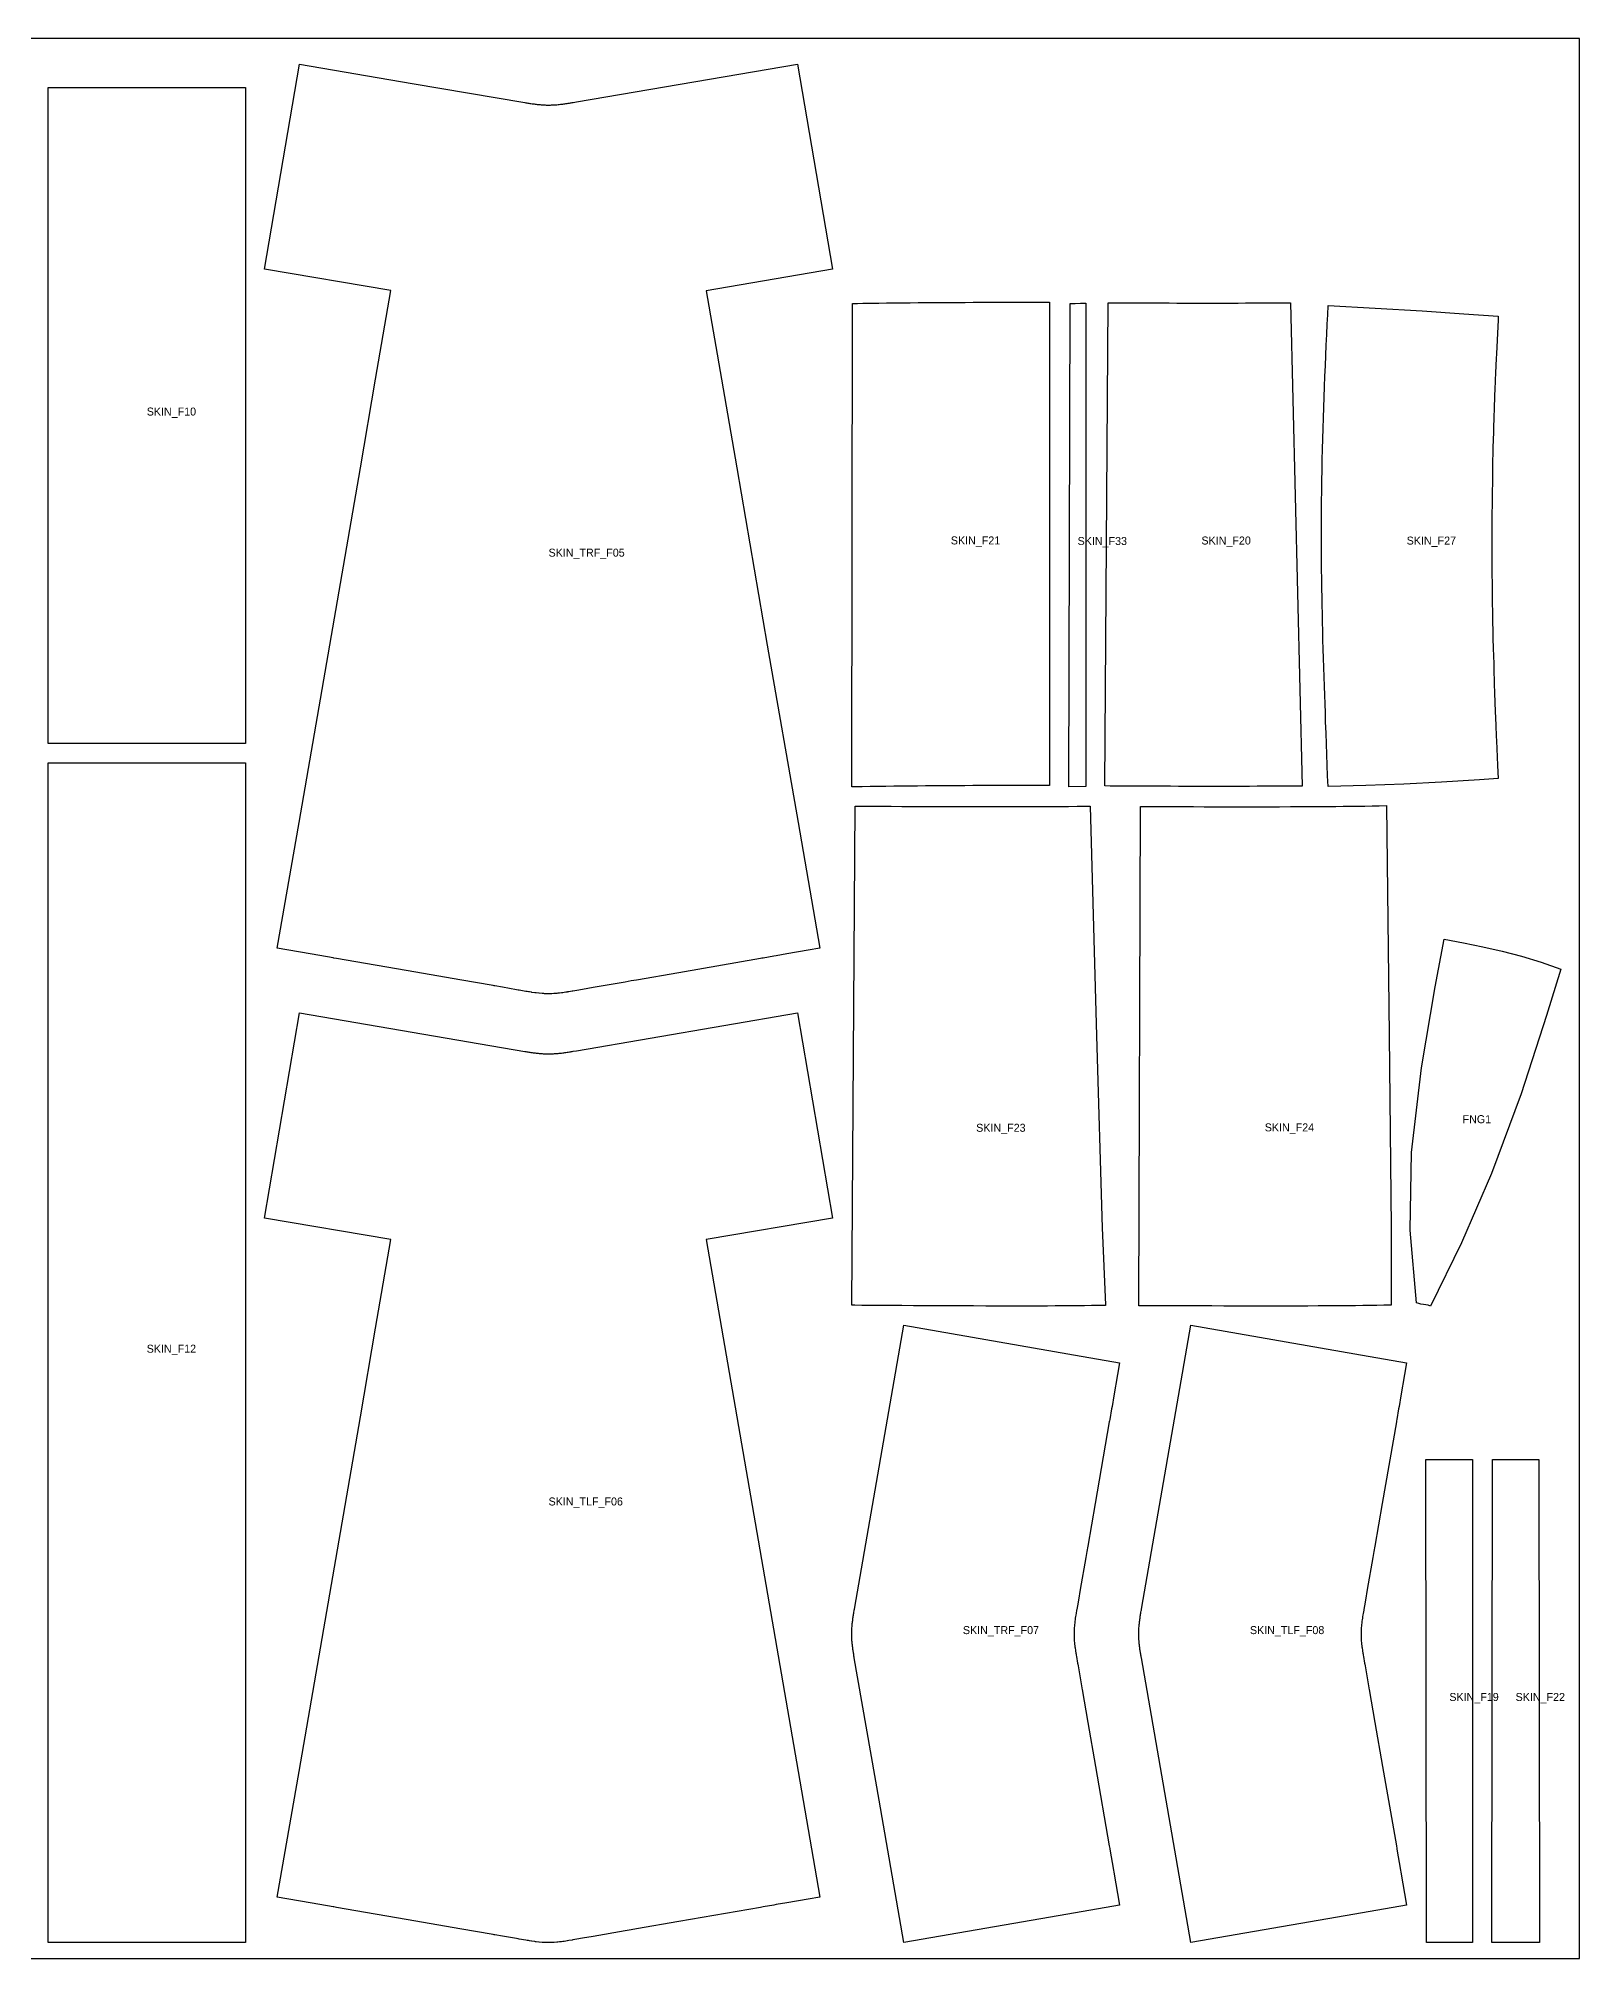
# Model space of a CAD drawing. Header units: millimetres. Extents: x 0 to 1000, y 0 to 600.
# Drawn here: x 519 to 1000, y 0 to 600 of the extents above; entities that cross this region are included whole.
import ezdxf

# ---------------------------------------------------------------- set-up
doc = ezdxf.new("R2010")
doc.units = ezdxf.units.MM
for name, color, linetype in [('CUT', 7, 'Continuous'), ('MARK', 3, 'Continuous'), ('STOCK_REFERENCE_DO_NOT_CUT', 8, 'Continuous')]:
    doc.layers.add(name, color=color, linetype=linetype)

msp = doc.modelspace()

# ---------------------------------------------------------------- linework, layer by layer
at = {"layer": 'CUT'}
for points in [[(736.76137, 465.77084), (746.32852, 410.36258), (755.91177, 354.95312), (762.72558, 315.69608), (759.0844, 315.06556), (752.40681, 313.90492), (749.11085, 313.33446), (748.3154, 313.19642), (745.01902, 312.62753), (744.6213, 312.55858), (744.22359, 312.48989), (718.73009, 308.06951), (705.4262, 305.76283), (703.75518, 305.47265), (701.88651, 305.14844), (691.9095, 303.41695), (688.56103, 302.83502), (686.80688, 302.53018), (685.58947, 302.31921), (685.40945, 302.28813), (684.38104, 302.11326), (683.93776, 302.03749), (683.80869, 302.01573), (683.44707, 301.95892), (682.89766, 301.87375), (682.43132, 301.80752), (681.99393, 301.75343), (681.42425, 301.67948), (680.85751, 301.62327), (680.61433, 301.59811), (679.79049, 301.53652), (679.68856, 301.52924), (679.63105, 301.52639), (679.03738, 301.49799), (678.03529, 301.48202), (677.99878, 301.48249), (677.67515, 301.48), (677.54038, 301.48183), (677.31529, 301.48643), (677.06924, 301.49362), (676.80229, 301.50437), (676.71628, 301.50716), (676.70879, 301.50752), (676.55199, 301.51514), (676.5445, 301.51551), (676.29677, 301.53305), (676.17922, 301.53957), (675.98396, 301.55135), (675.10889, 301.62155), (675.06124, 301.62604), (675.0524, 301.62688), (674.99424, 301.63268), (674.93618, 301.63888), (674.15806, 301.72779), (673.92614, 301.75578), (673.67741, 301.7902), (672.76832, 301.92159), (672.71827, 301.92887), (672.69021, 301.93343), (672.01394, 302.04222), (671.69683, 302.09513), (671.31327, 302.16047), (670.91376, 302.2296), (668.84912, 302.58932), (668.5393, 302.64331), (668.01479, 302.73445), (663.64601, 303.4939), (661.18492, 303.9216), (661.01401, 303.9513), (660.67505, 304.01011), (650.26898, 305.81291), (636.52391, 308.19772), (611.76216, 312.49474), (610.96672, 312.63251), (610.76785, 312.66696), (604.17657, 313.80847), (603.55933, 313.9155), (593.25966, 315.70649), (600.07881, 354.96035), (609.67292, 410.36328), (619.23858, 465.77317), (624.00232, 493.47438), (628.74407, 521.1779), (589.312, 527.88515), (600.23401, 591.95994), (635.43159, 585.95515), (670.62287, 579.95332), (670.9382, 579.90029), (671.25365, 579.84802), (671.56913, 579.79594), (671.88472, 579.74468), (672.20047, 579.6944), (672.51646, 579.64555), (672.83271, 579.59835), (673.14918, 579.55274), (673.46589, 579.5089), (673.78289, 579.46729), (674.10022, 579.42815), (674.41787, 579.39134), (674.7358, 579.3569), (675.05399, 579.32518), (675.37244, 579.29647), (675.69111, 579.27078), (676.00999, 579.24802), (676.32914, 579.22868), (676.6485, 579.21244), (676.96804, 579.19958), (677.28768, 579.19018), (677.60738, 579.18415), (677.92706, 579.18137), (678.24674, 579.18246), (678.56644, 579.18683), (678.88612, 579.19461), (679.20572, 579.20588), (679.56065, 579.2224), (679.90539, 579.24212), (680.25538, 579.26623), (680.59085, 579.29275), (680.96328, 579.32626), (681.3354, 579.36368), (681.70716, 579.40458), (682.0785, 579.44893), (682.41234, 579.4918), (682.74921, 579.53754), (683.08573, 579.58537), (683.42199, 579.63517), (683.79529, 579.69259), (684.16822, 579.75203), (684.50365, 579.80677), (684.83891, 579.86258), (685.11476, 579.9092), (685.39058, 579.95629), (685.72061, 580.0122), (686.68477, 580.17586), (755.77227, 591.95994), (766.68841, 527.88474), (727.25727, 521.17502), (732.0002, 493.47149)], [(521.683, 584.65), (525.79157, 584.65), (529.90014, 584.65), (534.00871, 584.65), (538.11729, 584.65), (542.22586, 584.65), (546.33443, 584.65), (550.443, 584.65), (554.55157, 584.65), (558.66014, 584.65), (562.76871, 584.65), (566.87729, 584.65), (570.98586, 584.65), (575.09443, 584.65), (579.203, 584.65), (583.31157, 584.65), (583.31157, 379.65), (579.203, 379.65), (575.09443, 379.65), (570.98586, 379.65), (566.87729, 379.65), (562.76871, 379.65), (558.66014, 379.65), (554.55157, 379.65), (550.443, 379.65), (546.33443, 379.65), (542.22586, 379.65), (538.11729, 379.65), (534.00871, 379.65), (529.90014, 379.65), (525.79157, 379.65), (521.683, 379.65)], [(772.688, 366.13), (772.8779, 517.18085), (774.52818, 517.20659), (776.17833, 517.23203), (778.65749, 517.26606), (781.12791, 517.30029), (783.58744, 517.3307), (786.0392, 517.35909), (788.48732, 517.38541), (790.93584, 517.40996), (793.38953, 517.43325), (795.85342, 517.45275), (798.32872, 517.47028), (800.79885, 517.48664), (803.25404, 517.50137), (805.70122, 517.51561), (808.14728, 517.52679), (810.59885, 517.53695), (813.06189, 517.54576), (815.53332, 517.5524), (818.00429, 517.55838), (820.46636, 517.56335), (822.91861, 517.56758), (825.36604, 517.57044), (827.91991, 517.57286), (831.193, 517.57461), (834.48793, 517.57858), (834.48793, 366.58617), (831.17886, 366.5784), (827.89137, 366.57178), (825.32963, 366.5641), (822.87187, 366.55723), (820.40931, 366.54947), (817.93659, 366.54093), (815.45482, 366.53149), (812.97274, 366.5222), (810.49904, 366.51112), (808.03683, 366.4984), (805.58026, 366.48462), (803.12288, 366.46918), (800.65768, 366.45222), (798.17746, 366.4339), (795.69185, 366.41248), (793.21683, 366.39026), (790.75161, 366.36672), (788.29192, 366.34109), (785.83355, 366.31391), (783.37204, 366.28456), (780.90282, 366.2538), (778.42198, 366.21759), (775.93232, 366.18095), (774.31022, 366.15646)], [(845.76558, 517.26137), (845.76558, 366.20816), (840.488, 366.13), (840.88962, 517.18875), (842.51495, 517.21192), (844.14028, 517.23614)], [(852.77489, 517.39778), (854.24099, 517.3912), (855.70708, 517.38473), (858.2716, 517.37154), (860.65109, 517.36193), (864.04164, 517.34961), (867.0446, 517.33803), (869.40087, 517.33012), (871.87179, 517.32296), (874.23906, 517.31678), (877.5616, 517.31042), (880.51535, 517.30636), (882.88303, 517.30558), (885.41549, 517.3057), (887.94599, 517.30777), (890.30762, 517.3102), (893.323, 517.31556), (895.69808, 517.32204), (898.19006, 517.33029), (900.68292, 517.34083), (903.06007, 517.35203), (906.37583, 517.37396), (909.70245, 517.39778), (913.37911, 366.39359), (910.0843, 366.36384), (906.81096, 366.3408), (904.25707, 366.32324), (901.80961, 366.31001), (899.35735, 366.29878), (896.89509, 366.28998), (894.4239, 366.28287), (891.95225, 366.2779), (889.48903, 366.27524), (887.03725, 366.274), (884.59097, 366.27446), (882.14362, 366.2773), (879.68818, 366.28114), (877.21781, 366.287), (874.74228, 366.29363), (872.27821, 366.30195), (869.82435, 366.31144), (867.37568, 366.3214), (864.9275, 366.33254), (862.47567, 366.34502), (860.01617, 366.35763), (857.54574, 366.37174), (855.06683, 366.3876), (853.41648, 366.39524), (851.766, 366.40479)], [(936.15223, 515.7353), (950.80358, 514.85626), (963.84825, 513.98048), (974.61289, 513.2022), (974.57692, 512.46303), (974.5573, 512.03967), (974.21527, 505.67158), (974.01383, 501.40644), (973.94503, 499.93964), (973.74732, 495.52915), (973.65006, 493.21761), (973.619, 492.38436), (973.56981, 490.97028), (973.33535, 484.75783), (973.21934, 481.1924), (973.13754, 478.66933), (973.08691, 476.92487), (973.072, 476.40865), (973.0365, 475.05257), (972.94957, 471.61584), (972.93264, 470.90394), (972.85491, 467.42844), (972.85313, 467.28573), (972.85285, 467.25488), (972.80853, 464.9539), (972.75795, 461.69731), (972.70055, 457.87589), (972.67278, 455.01422), (972.63918, 450.86843), (972.60466, 444.86044), (972.60593, 444.17371), (972.60791, 442.63036), (972.60929, 439.70486), (972.60902, 439.47735), (972.60888, 438.79891), (972.61807, 436.87943), (972.62107, 436.32161), (972.63185, 434.67109), (972.63384, 433.80422), (972.67833, 428.41256), (972.69609, 426.19899), (972.70635, 425.79653), (972.7402, 423.38088), (972.78514, 420.87583), (972.84921, 417.24013), (972.88983, 415.26652), (972.93719, 412.8347), (973.03099, 409.14196), (973.07815, 407.2567), (973.17126, 404.34071), (973.24556, 401.90255), (973.30118, 399.56962), (973.33798, 398.28094), (973.45099, 395.45464), (973.63099, 389.72192), (973.7255, 387.7113), (973.82125, 385.34852), (973.94049, 382.00531), (974.0135, 380.47057), (974.25159, 375.5114), (974.39304, 372.82273), (974.61289, 368.72123), (968.71827, 368.31301), (956.90914, 367.58888), (945.08749, 367.01228), (933.25658, 366.59231), (921.43263, 366.274), (921.31761, 369.59377), (921.19937, 372.9135), (921.07621, 376.23328), (920.95937, 379.55346), (920.83859, 382.89744), (920.70089, 386.50091), (920.60867, 389.22126), (920.50843, 392.0554), (920.41031, 394.81758), (920.31004, 397.64174), (920.21226, 400.5103), (920.11786, 403.40551), (920.03191, 406.30794), (919.94542, 409.19711), (919.86804, 412.05522), (919.80075, 414.86488), (919.73462, 417.60809), (919.67531, 420.26619), (919.62485, 422.81894), (919.57323, 425.24543), (919.52619, 428.2562), (919.4779, 431.28894), (919.44865, 433.8839), (919.42043, 436.55044), (919.40629, 438.82562), (919.39437, 441.04234), (919.38208, 443.28943), (919.379, 445.53624), (919.38568, 448.79996), (919.4003, 452.06315), (919.42873, 455.32634), (919.47881, 458.5885), (919.5213, 461.84862), (919.57272, 465.10858), (919.63684, 468.36821), (919.70931, 471.62716), (919.7905, 474.88603), (919.87932, 478.1441), (919.97826, 481.40164), (920.08704, 484.6588), (920.20494, 487.91588), (920.32669, 491.17281), (920.45951, 494.42928), (920.59777, 497.68476), (920.74155, 500.94003), (920.89554, 504.19486), (921.05053, 507.44847), (921.20669, 510.70104), (921.3531, 513.61208), (921.50407, 516.5223)], [(583.31157, 5), (579.203, 5), (575.09443, 5), (570.98586, 5), (566.87729, 5), (562.76871, 5), (558.66014, 5), (554.55157, 5), (550.443, 5), (546.33443, 5), (542.22586, 5), (538.11729, 5), (534.00871, 5), (529.90014, 5), (525.79157, 5), (521.683, 5), (521.683, 373.65), (525.79157, 373.65), (529.90014, 373.65), (534.00871, 373.65), (538.11729, 373.65), (542.22586, 373.65), (546.33443, 373.65), (550.443, 373.65), (554.55157, 373.65), (558.66014, 373.65), (562.76871, 373.65), (566.87729, 373.65), (570.98586, 373.65), (575.09443, 373.65), (579.203, 373.65), (583.31157, 373.65)], [(777.40561, 360.10649), (780.088, 360.09102), (782.21093, 360.07885), (785.04962, 360.06234), (788.3336, 360.04414), (791.69899, 360.02534), (795.13437, 360.00794), (798.62786, 359.99176), (802.1673, 359.97804), (805.74033, 359.96663), (809.33452, 359.95625), (812.93779, 359.94974), (816.53605, 359.94466), (820.11382, 359.9452), (823.66155, 359.9474), (827.17134, 359.95522), (830.63727, 359.96668), (834.05539, 359.98439), (837.42308, 360.00826), (840.41022, 360.03622), (843.06518, 360.06663), (845.13353, 360.09355), (847.18983, 360.12263), (849.12415, 288.36459), (850.9469, 228.35037), (851.94547, 204.23052), (851.95431, 204.17739), (851.96251, 204.13946), (851.97764, 204.10929), (849.77737, 204.06621), (847.56775, 204.03079), (845.34207, 204.00182), (843.09539, 203.97722), (840.82407, 203.95609), (838.52575, 203.9383), (836.19912, 203.92367), (833.84391, 203.91172), (831.46057, 203.90315), (829.0499, 203.89714), (825.79563, 203.894), (822.08502, 203.89438), (818.33028, 203.89945), (814.54193, 203.90775), (810.73502, 203.91889), (806.92578, 203.93408), (803.12792, 203.9502), (799.35596, 203.96853), (795.62434, 203.98827), (791.9475, 204.00912), (788.33954, 204.03083), (784.81402, 204.0528), (781.38742, 204.07736), (778.08051, 204.10144), (775.85326, 204.1178), (773.68797, 204.13395), (772.688, 204.14115), (773.81033, 360.12983), (774.8103, 360.12263)], [(863.86754, 359.97914), (865.44409, 359.97532), (867.01362, 359.97322), (869.97504, 359.96562), (872.9232, 359.95746), (876.06377, 359.94953), (879.41847, 359.94233), (882.78821, 359.93635), (886.17263, 359.9301), (889.54656, 359.92563), (892.90301, 359.92376), (896.25215, 359.92259), (899.59941, 359.92467), (902.94957, 359.92805), (906.31211, 359.93458), (909.6958, 359.94536), (913.07789, 359.95784), (916.44544, 359.97661), (919.43134, 359.99625), (921.67218, 360.01392), (923.91899, 360.03419), (926.17561, 360.05803), (928.4395, 360.08465), (930.69719, 360.11462), (932.94183, 360.14884), (935.18175, 360.1861), (937.42807, 360.22758), (939.69353, 360.27399), (940.55097, 288.49449), (941.12307, 228.45669), (941.12307, 204.31586), (941.11679, 204.26237), (941.11025, 204.22412), (941.09638, 204.19335), (938.91341, 204.14732), (936.72106, 204.10772), (934.51364, 204.07227), (932.2852, 204.04052), (930.03209, 204.01297), (927.75246, 203.98932), (925.44557, 203.96882), (923.11106, 203.9515), (920.74878, 203.93714), (918.35927, 203.92541), (915.13322, 203.91331), (911.45406, 203.90315), (907.73022, 203.89723), (903.9732, 203.894), (900.19703, 203.89546), (896.41709, 203.89944), (892.6477, 203.90432), (888.90254, 203.90948), (885.19535, 203.91692), (881.54025, 203.92688), (877.95103, 203.93736), (874.44177, 203.94808), (871.0255, 203.95957), (867.72479, 203.97167), (865.50036, 203.97992), (863.33699, 203.98858), (862.337, 203.99198), (862.86754, 359.98254)], [(949.04555, 204.88187), (947.123, 227.62385), (947.53285, 251.84051), (950.59987, 278.37421), (954.92192, 303.62204), (957.71057, 318.52605), (963.71642, 317.38583), (969.74498, 316.17172), (975.80999, 314.80233), (981.90807, 313.19618), (988.03164, 311.32235), (994.18023, 309.20694), (989.70341, 294.64885), (981.74459, 270.23503), (972.51845, 245.3237), (963.07712, 223.60382), (953.44644, 203.894), (952.7259, 204.19701), (951.96748, 204.32472), (951.21289, 204.39399), (950.47158, 204.49562), (949.74963, 204.66339)], [(736.76204, 169.291), (746.32885, 113.88286), (755.91315, 58.47409), (762.72798, 19.2174), (759.08672, 18.58683), (752.40923, 17.426), (749.11327, 16.85552), (748.31782, 16.71745), (745.02143, 16.14863), (744.62371, 16.07967), (744.22601, 16.01099), (718.73249, 11.59035), (705.42859, 9.28353), (703.75758, 8.99332), (701.88891, 8.66907), (691.91194, 6.93737), (688.56348, 6.35534), (686.80935, 6.05045), (685.59194, 5.83945), (685.41192, 5.80837), (684.38352, 5.63347), (683.94024, 5.55768), (683.81118, 5.53592), (683.44955, 5.4791), (682.90015, 5.39391), (682.43381, 5.32767), (681.99642, 5.27357), (681.42675, 5.19959), (680.86001, 5.14337), (680.61683, 5.1182), (679.793, 5.05659), (679.69106, 5.04931), (679.63356, 5.04645), (679.03988, 5.01803), (678.03779, 5.00203), (678.00129, 5.0025), (677.67765, 5), (677.54288, 5.00183), (677.31779, 5.00642), (677.07174, 5.0136), (676.8048, 5.02434), (676.71878, 5.02713), (676.71129, 5.02749), (676.55449, 5.0351), (676.547, 5.03548), (676.29928, 5.05301), (676.18173, 5.05953), (675.98646, 5.0713), (675.11139, 5.14147), (675.06374, 5.14595), (675.0549, 5.1468), (674.99674, 5.1526), (674.93868, 5.15879), (674.16055, 5.24769), (673.92863, 5.27567), (673.67991, 5.31007), (672.77082, 5.44144), (672.72076, 5.44872), (672.6927, 5.45328), (672.01643, 5.56204), (671.69932, 5.61495), (671.31575, 5.68028), (670.91625, 5.74939), (668.85159, 6.10906), (668.54178, 6.16303), (668.01726, 6.25416), (663.64846, 7.01352), (661.18735, 7.44116), (661.01645, 7.47085), (660.67748, 7.52966), (650.27141, 9.33229), (636.52636, 11.71701), (611.76459, 16.01383), (610.96915, 16.15161), (610.77029, 16.18605), (604.17898, 17.32756), (603.56176, 17.43458), (593.26238, 19.2253), (600.08118, 58.47959), (609.67554, 113.88256), (619.2389, 169.29262), (624.00209, 196.99422), (628.74403, 224.69804), (589.312, 231.40545), (600.23403, 295.48022), (635.43163, 289.47546), (670.62293, 283.47369), (670.93825, 283.42066), (671.25371, 283.36839), (671.56918, 283.31631), (671.88478, 283.26506), (672.20053, 283.21477), (672.51652, 283.16592), (672.83277, 283.11873), (673.14924, 283.07311), (673.46595, 283.02927), (673.78296, 282.98766), (674.10029, 282.94852), (674.41793, 282.91172), (674.73586, 282.87727), (675.05406, 282.84556), (675.3725, 282.81684), (675.69117, 282.79116), (676.01006, 282.7684), (676.3292, 282.74905), (676.64856, 282.73282), (676.9681, 282.71995), (677.28775, 282.71056), (677.60744, 282.70453), (677.92712, 282.70174), (678.2468, 282.70283), (678.56651, 282.7072), (678.88619, 282.71498), (679.20579, 282.72626), (679.56071, 282.74278), (679.90546, 282.76249), (680.25545, 282.7866), (680.59092, 282.81312), (680.96335, 282.84663), (681.33546, 282.88405), (681.70723, 282.92495), (682.07857, 282.9693), (682.41241, 283.01217), (682.74927, 283.0579), (683.0858, 283.10573), (683.42205, 283.15554), (683.79536, 283.21295), (684.16829, 283.27239), (684.50372, 283.32714), (684.83898, 283.38294), (685.11483, 283.42957), (685.39065, 283.47666), (685.72068, 283.53257), (686.68484, 283.69622), (755.77235, 295.48022), (766.68841, 231.40501), (727.25726, 224.69536), (732.00039, 196.99183)], [(855.7063, 182.53818), (854.54526, 175.86066), (853.97459, 172.56474), (853.8365, 171.7693), (853.26742, 168.47295), (853.19844, 168.07523), (853.12972, 167.67753), (848.70778, 142.1843), (846.40028, 128.88055), (846.11, 127.20956), (845.78567, 125.3409), (844.05357, 115.364), (843.47143, 112.01556), (843.16648, 110.26143), (842.95544, 109.04404), (842.92435, 108.86402), (842.74942, 107.83562), (842.67362, 107.39234), (842.65185, 107.26328), (842.59502, 106.90166), (842.50982, 106.35225), (842.44356, 105.88592), (842.38944, 105.44853), (842.31545, 104.87886), (842.25921, 104.31212), (842.23404, 104.06894), (842.1724, 103.24511), (842.16511, 103.14317), (842.16225, 103.08567), (842.13382, 102.492), (842.11778, 101.48991), (842.11825, 101.4534), (842.11574, 101.12977), (842.11757, 100.995), (842.12216, 100.7699), (842.12933, 100.52385), (842.14006, 100.25691), (842.14285, 100.1709), (842.1432, 100.16341), (842.15081, 100.0066), (842.15119, 99.99912), (842.16871, 99.75139), (842.17523, 99.63384), (842.18699, 99.43857), (842.25713, 98.5635), (842.26162, 98.51585), (842.26247, 98.50701), (842.26826, 98.44885), (842.27445, 98.39079), (842.36332, 97.61266), (842.3913, 97.38074), (842.42569, 97.13201), (842.55703, 96.22291), (842.56431, 96.17286), (842.56887, 96.1448), (842.67761, 95.46853), (842.73051, 95.15141), (842.79583, 94.76784), (842.86492, 94.36833), (843.22453, 92.30367), (843.27849, 91.99385), (843.3696, 91.46933), (844.12879, 87.1005), (844.55633, 84.63938), (844.58602, 84.46848), (844.64481, 84.12951), (846.44697, 73.72333), (848.83094, 59.97812), (853.12644, 35.2161), (853.26416, 34.42065), (853.29859, 34.22179), (854.4397, 27.63043), (854.54669, 27.01318), (856.33705, 16.71341), (840.18221, 13.90803), (788.95478, 5), (781.22717, 49.47397), (773.49306, 93.94214), (773.44188, 94.23525), (773.39136, 94.52856), (773.34144, 94.82208), (773.29216, 95.11583), (773.24398, 95.40984), (773.19705, 95.70401), (773.15117, 95.9983), (773.10647, 96.29266), (773.06341, 96.5871), (773.02248, 96.88163), (772.98314, 97.1762), (772.94559, 97.47089), (772.9106, 97.76589), (772.87769, 98.06126), (772.8469, 98.35708), (772.81867, 98.65337), (772.79347, 98.95014), (772.7707, 99.24726), (772.75055, 99.54462), (772.73237, 99.84207), (772.71757, 100.13959), (772.70585, 100.43706), (772.69701, 100.73441), (772.69101, 101.03161), (772.688, 101.32869), (772.68859, 101.62572), (772.69266, 101.95582), (772.70123, 102.32279), (772.71509, 102.68995), (772.73298, 103.04676), (772.75202, 103.37306), (772.77652, 103.72535), (772.80006, 104.01498), (772.83099, 104.36209), (772.86399, 104.69894), (772.90085, 105.04057), (772.93879, 105.36472), (772.97949, 105.68849), (773.02252, 106.01209), (773.06795, 106.33558), (773.11571, 106.65896), (773.16441, 106.98239), (773.21527, 107.3056), (773.26786, 107.62855), (773.32152, 107.95127), (773.37593, 108.27374), (773.43864, 108.63949), (773.4875, 108.91594), (773.53733, 109.19222), (774.06436, 112.20704), (788.95412, 197.89371), (840.18125, 188.9845), (856.33705, 186.17933)], [(945.3554, 182.5374), (944.19426, 175.85997), (943.62362, 172.56404), (943.48552, 171.7686), (942.91654, 168.47223), (942.84757, 168.07452), (942.77886, 167.67681), (938.35704, 142.1835), (936.0496, 128.87971), (935.75931, 127.20871), (935.43497, 125.34006), (933.7028, 115.36317), (933.12062, 112.01474), (932.81565, 110.26062), (932.6046, 109.04322), (932.5735, 108.86321), (932.39855, 107.83481), (932.32275, 107.39154), (932.30098, 107.26247), (932.24414, 106.90085), (932.15893, 106.35145), (932.09266, 105.88512), (932.03854, 105.44773), (931.96454, 104.87806), (931.90829, 104.31132), (931.88312, 104.06814), (931.82146, 103.24431), (931.81417, 103.14238), (931.81131, 103.08487), (931.78287, 102.4912), (931.76682, 101.48911), (931.76729, 101.45261), (931.76477, 101.12897), (931.7666, 100.9942), (931.77118, 100.76911), (931.77835, 100.52306), (931.78907, 100.25612), (931.79186, 100.1701), (931.79222, 100.16261), (931.79982, 100.00581), (931.8002, 99.99832), (931.81772, 99.75059), (931.82423, 99.63304), (931.83599, 99.43778), (931.90612, 98.5627), (931.91061, 98.51505), (931.91145, 98.50621), (931.91725, 98.44805), (931.92344, 98.39), (932.0123, 97.61186), (932.04027, 97.37994), (932.07466, 97.13121), (932.20599, 96.22211), (932.21326, 96.17206), (932.21782, 96.144), (932.32655, 95.46772), (932.37944, 95.15061), (932.44476, 94.76704), (932.51385, 94.36753), (932.87342, 92.30286), (932.92738, 91.99304), (933.01848, 91.46852), (933.77764, 87.09968), (934.20516, 84.63856), (934.23485, 84.46766), (934.29364, 84.12869), (936.09578, 73.72253), (938.47986, 59.97737), (942.77553, 35.21539), (942.91328, 34.41995), (942.94771, 34.22108), (944.0889, 27.62972), (944.1959, 27.0125), (945.98614, 16.71304), (929.83117, 13.90756), (878.60353, 5), (870.87608, 49.47408), (863.14198, 93.94241), (863.09081, 94.23553), (863.04029, 94.52883), (862.99037, 94.82236), (862.94109, 95.11611), (862.89291, 95.41012), (862.84599, 95.70429), (862.8001, 95.99858), (862.75541, 96.29295), (862.71235, 96.58739), (862.67143, 96.88192), (862.63209, 97.17649), (862.59454, 97.47118), (862.55955, 97.76618), (862.52664, 98.06156), (862.49586, 98.35737), (862.46764, 98.65366), (862.44244, 98.95043), (862.41968, 99.24755), (862.39953, 99.54492), (862.38136, 99.84236), (862.36656, 100.13988), (862.35484, 100.43736), (862.346, 100.73471), (862.34001, 101.03191), (862.337, 101.32899), (862.33759, 101.62602), (862.34167, 101.95612), (862.35024, 102.32309), (862.36411, 102.69025), (862.382, 103.04706), (862.40104, 103.37336), (862.42555, 103.72565), (862.44909, 104.01528), (862.48002, 104.36238), (862.51303, 104.69923), (862.54989, 105.04087), (862.58784, 105.36501), (862.62854, 105.68878), (862.67157, 106.01238), (862.71701, 106.33587), (862.76477, 106.65925), (862.81347, 106.98267), (862.86434, 107.30588), (862.91693, 107.62883), (862.9706, 107.95155), (863.02501, 108.27402), (863.08771, 108.63977), (863.13658, 108.91622), (863.18642, 109.19249), (863.71345, 112.20729), (878.60349, 197.89368), (929.83044, 188.98399), (945.98614, 186.17864)], [(966.59191, 155.99968), (966.59191, 5), (963.26936, 5.00078), (959.94888, 5.00134), (956.05141, 5.00194), (952.15154, 5.00228), (951.987, 156.00196), (954.1835, 156.00214), (956.37857, 156.00205), (958.57052, 156.00185), (960.75762, 156.00146), (962.94218, 156.00094), (964.76454, 156.00042)], [(987.43614, 5.00097), (985.51087, 5.00046), (983.59108, 5.0002), (981.39782, 5.00003), (979.20174, 5), (977.00073, 5.00015), (974.79659, 5.00035), (972.591, 5.00081), (972.80273, 156.00055), (976.70323, 156.00031), (980.60126, 156.00029), (983.92224, 156.00031), (987.24534, 156.00055)]]:
    msp.add_lwpolyline(points, close=True, dxfattribs=at)
at = {"layer": 'STOCK_REFERENCE_DO_NOT_CUT'}
msp.add_lwpolyline([(0, 0), (1000, 0), (1000, 600), (0, 600)], close=True, dxfattribs=at)

# ---------------------------------------------------------------- texts
at = {"layer": 'MARK'}
for s, p in [('SKIN_F10', (552.49728, 482.15)), ('SKIN_F21', (803.63558, 441.88351)), ('SKIN_F33', (843.22725, 441.69846)), ('SKIN_F20', (881.90595, 441.85519)), ('SKIN_F27', (945.99916, 441.83635)), ('SKIN_TRF_F05', (678.00022, 438.06706)), ('SKIN_F23', (811.5568, 258.35748)), ('SKIN_F24', (901.67966, 258.47559)), ('FNG1', (963.46713, 261.03777)), ('SKIN_F12', (552.49728, 189.325)), ('SKIN_TLF_F06', (678.00128, 141.58693)), ('SKIN_TRF_F07', (807.40295, 101.39104)), ('SKIN_TLF_F08', (897.05197, 101.3908)), ('SKIN_F19', (959.33059, 80.50098)), ('SKIN_F22', (980.0188, 80.50063))]:
    msp.add_text(s, height=2.5, dxfattribs=at).set_placement(p)

doc.saveas('drawing.dxf')
